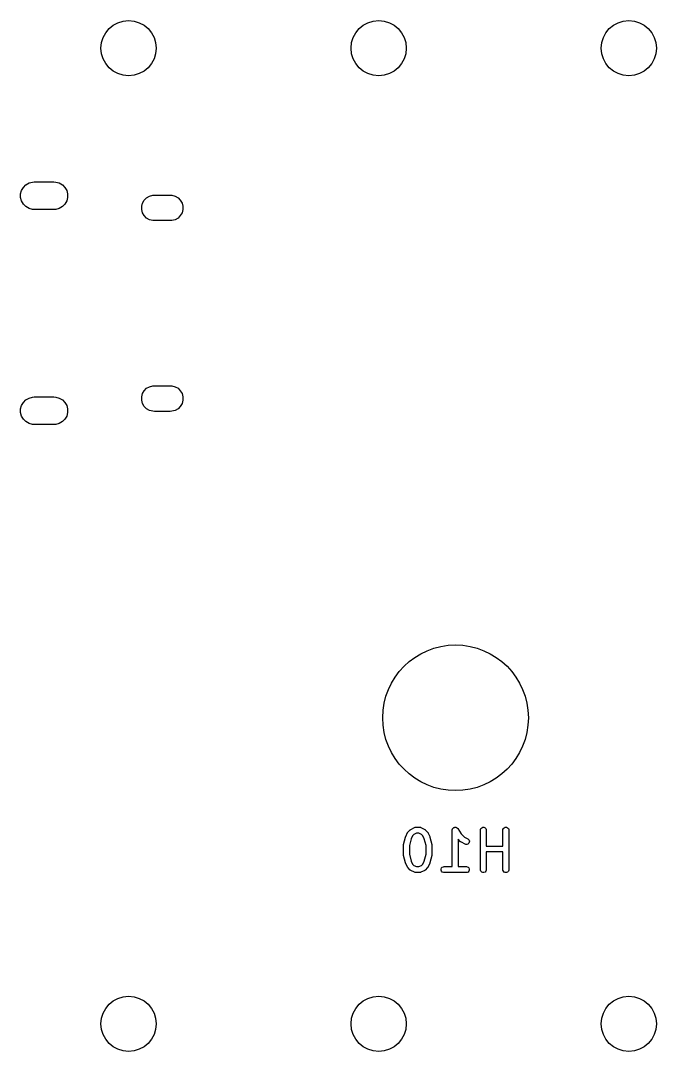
# Model space of a CAD drawing. Extents: x 0.75 to 7.44, y -5.09 to -0.81.
# Drawn here: x 0.746 to 1.382, y -2.971 to -1.941 of the extents above; entities that cross this region are included whole.
import ezdxf

# ---------------------------------------------------------------- set-up
doc = ezdxf.new("R2010")
doc.units = 0
doc.header["$MEASUREMENT"] = 0
doc.layers.add('BLACK', color=7, linetype='CONTINUOUS')

msp = doc.modelspace()

# ---------------------------------------------------------------- linework, layer by layer
at = {"layer": 'BLACK', "linetype": 'CONTINUOUS'}
for p, q in [((0.7464, -2.1141), (0.7473, -2.1107)), ((0.7473, -2.1107), (0.7491, -2.1076)), ((0.7491, -2.1076), (0.7517, -2.105)), ((0.7517, -2.105), (0.7548, -2.1032)), ((0.7548, -2.1032), (0.7582, -2.1023)), ((0.7582, -2.1023), (0.76, -2.1022)), ((0.76, -2.1022), (0.7797, -2.1022)), ((0.7797, -2.1022), (0.7815, -2.1023)), ((0.7815, -2.1023), (0.785, -2.1032)), ((0.785, -2.1032), (0.7881, -2.105)), ((0.7881, -2.105), (0.7907, -2.1076)), ((0.7907, -2.1076), (0.7925, -2.1107)), ((0.7925, -2.1107), (0.7934, -2.1141)), ((0.7464, -2.1177), (0.7464, -2.1141)), ((0.7473, -2.1212), (0.7464, -2.1177)), ((0.7491, -2.1243), (0.7473, -2.1212)), ((0.7925, -2.1212), (0.7907, -2.1243)), ((0.7934, -2.1177), (0.7925, -2.1212)), ((0.7934, -2.1141), (0.7934, -2.1177)), ((0.8683, -2.1233), (0.87, -2.1204)), ((0.87, -2.1204), (0.8723, -2.118)), ((0.8723, -2.118), (0.8752, -2.1163)), ((0.8752, -2.1163), (0.8784, -2.1155)), ((0.8784, -2.1155), (0.8801, -2.1154)), ((0.8801, -2.1154), (0.8959, -2.1154)), ((0.8959, -2.1154), (0.8975, -2.1155)), ((0.8975, -2.1155), (0.9008, -2.1163)), ((0.9008, -2.1163), (0.9037, -2.118)), ((0.9037, -2.118), (0.906, -2.1204)), ((0.906, -2.1204), (0.9077, -2.1233)), ((0.7517, -2.1269), (0.7491, -2.1243)), ((0.7548, -2.1287), (0.7517, -2.1269)), ((0.7582, -2.1296), (0.7548, -2.1287)), ((0.76, -2.1297), (0.7582, -2.1296)), ((0.7797, -2.1297), (0.76, -2.1297)), ((0.7815, -2.1296), (0.7797, -2.1297)), ((0.785, -2.1287), (0.7815, -2.1296)), ((0.7881, -2.1269), (0.785, -2.1287)), ((0.7907, -2.1243), (0.7881, -2.1269)), ((0.8674, -2.1265), (0.8683, -2.1233)), ((0.8674, -2.1298), (0.8674, -2.1265)), ((0.8683, -2.133), (0.8674, -2.1298)), ((0.9077, -2.1233), (0.9086, -2.1265)), ((0.9086, -2.1298), (0.9077, -2.133)), ((0.9086, -2.1265), (0.9086, -2.1298)), ((0.87, -2.1359), (0.8683, -2.133)), ((0.8723, -2.1383), (0.87, -2.1359)), ((0.8752, -2.14), (0.8723, -2.1383)), ((0.8784, -2.1408), (0.8752, -2.14)), ((0.8801, -2.1409), (0.8784, -2.1408)), ((0.8959, -2.1409), (0.8801, -2.1409)), ((0.8975, -2.1408), (0.8959, -2.1409)), ((0.9008, -2.14), (0.8975, -2.1408)), ((0.9037, -2.1383), (0.9008, -2.14)), ((0.906, -2.1359), (0.9037, -2.1383)), ((0.9077, -2.133), (0.906, -2.1359)), ((0.8723, -2.3085), (0.8752, -2.3069)), ((0.8752, -2.3069), (0.8784, -2.306)), ((0.8784, -2.306), (0.8801, -2.3059)), ((0.8801, -2.3059), (0.8959, -2.3059)), ((0.8959, -2.3059), (0.8975, -2.306)), ((0.8975, -2.306), (0.9008, -2.3069)), ((0.9008, -2.3069), (0.9037, -2.3085)), ((0.7517, -2.32), (0.7548, -2.3182)), ((0.7548, -2.3182), (0.7582, -2.3172)), ((0.7582, -2.3172), (0.76, -2.3171)), ((0.76, -2.3171), (0.7797, -2.3171)), ((0.7797, -2.3171), (0.7815, -2.3172)), ((0.7815, -2.3172), (0.785, -2.3182)), ((0.785, -2.3182), (0.7881, -2.32)), ((0.8674, -2.317), (0.8683, -2.3138)), ((0.8674, -2.3204), (0.8674, -2.317)), ((0.8683, -2.3138), (0.87, -2.3109)), ((0.87, -2.3109), (0.8723, -2.3085)), ((0.9037, -2.3085), (0.906, -2.3109)), ((0.906, -2.3109), (0.9077, -2.3138)), ((0.9077, -2.3138), (0.9086, -2.317)), ((0.9086, -2.317), (0.9086, -2.3204)), ((0.7464, -2.3291), (0.7473, -2.3256)), ((0.7473, -2.3256), (0.7491, -2.3225)), ((0.7491, -2.3225), (0.7517, -2.32)), ((0.7881, -2.32), (0.7907, -2.3225)), ((0.7907, -2.3225), (0.7925, -2.3256)), ((0.7925, -2.3256), (0.7934, -2.3291)), ((0.8683, -2.3236), (0.8674, -2.3204)), ((0.87, -2.3265), (0.8683, -2.3236)), ((0.8723, -2.3289), (0.87, -2.3265)), ((0.906, -2.3265), (0.9037, -2.3289)), ((0.9077, -2.3236), (0.906, -2.3265)), ((0.9086, -2.3204), (0.9077, -2.3236)), ((0.7464, -2.3327), (0.7464, -2.3291)), ((0.7473, -2.3362), (0.7464, -2.3327)), ((0.7491, -2.3393), (0.7473, -2.3362)), ((0.7925, -2.3362), (0.7907, -2.3393)), ((0.7934, -2.3327), (0.7925, -2.3362)), ((0.7934, -2.3291), (0.7934, -2.3327)), ((0.8752, -2.3305), (0.8723, -2.3289)), ((0.8784, -2.3314), (0.8752, -2.3305)), ((0.8801, -2.3315), (0.8784, -2.3314)), ((0.8959, -2.3315), (0.8801, -2.3315)), ((0.8975, -2.3314), (0.8959, -2.3315)), ((0.9008, -2.3305), (0.8975, -2.3314)), ((0.9037, -2.3289), (0.9008, -2.3305)), ((0.7517, -2.3418), (0.7491, -2.3393)), ((0.7548, -2.3436), (0.7517, -2.3418)), ((0.7582, -2.3446), (0.7548, -2.3436)), ((0.76, -2.3447), (0.7582, -2.3446)), ((0.7797, -2.3447), (0.76, -2.3447)), ((0.7815, -2.3446), (0.7797, -2.3447)), ((0.785, -2.3436), (0.7815, -2.3446)), ((0.7881, -2.3418), (0.785, -2.3436)), ((0.7907, -2.3393), (0.7881, -2.3418)), ((1.1337, -2.7519), (1.1356, -2.75)), ((1.1356, -2.75), (1.1358, -2.7498)), ((1.1358, -2.7498), (1.1359, -2.7497)), ((1.1359, -2.7497), (1.136, -2.7497)), ((1.136, -2.7497), (1.136, -2.7496)), ((1.136, -2.7496), (1.1361, -2.7496)), ((1.1361, -2.7496), (1.1364, -2.7494)), ((1.1364, -2.7494), (1.1401, -2.7475)), ((1.1401, -2.7475), (1.1407, -2.7473)), ((1.1407, -2.7473), (1.1408, -2.7473)), ((1.1408, -2.7473), (1.1409, -2.7473)), ((1.1409, -2.7473), (1.1414, -2.7472)), ((1.1414, -2.7472), (1.1452, -2.7472)), ((1.1452, -2.7472), (1.1458, -2.7473)), ((1.1458, -2.7473), (1.1459, -2.7473)), ((1.1459, -2.7473), (1.146, -2.7473)), ((1.146, -2.7473), (1.1465, -2.7475)), ((1.1465, -2.7475), (1.1503, -2.7494)), ((1.1503, -2.7494), (1.1505, -2.7496)), ((1.1505, -2.7496), (1.1506, -2.7496)), ((1.1506, -2.7496), (1.1507, -2.7497)), ((1.1507, -2.7497), (1.1507, -2.7497)), ((1.1507, -2.7497), (1.1508, -2.7498)), ((1.1508, -2.7498), (1.151, -2.75)), ((1.151, -2.75), (1.1529, -2.7519)), ((1.1778, -2.7866), (1.1778, -2.7502)), ((1.1778, -2.7502), (1.1778, -2.7502)), ((1.1778, -2.7502), (1.1778, -2.7502)), ((1.1778, -2.7502), (1.1778, -2.7502)), ((1.1779, -2.7496), (1.178, -2.7493)), ((1.1778, -2.7502), (1.1779, -2.7496)), ((1.178, -2.7493), (1.1781, -2.7491)), ((1.1781, -2.7491), (1.1782, -2.7488)), ((1.1782, -2.7488), (1.1783, -2.7486)), ((1.1783, -2.7486), (1.1786, -2.7483)), ((1.1786, -2.7483), (1.1787, -2.7481)), ((1.1787, -2.7481), (1.179, -2.7479)), ((1.179, -2.7479), (1.1792, -2.7477)), ((1.1792, -2.7477), (1.1794, -2.7476)), ((1.1794, -2.7476), (1.1797, -2.7475)), ((1.1797, -2.7475), (1.18, -2.7474)), ((1.18, -2.7474), (1.1802, -2.7473)), ((1.1802, -2.7473), (1.1805, -2.7473)), ((1.1805, -2.7473), (1.1808, -2.7472)), ((1.1808, -2.7472), (1.1811, -2.7473)), ((1.1811, -2.7473), (1.1814, -2.7473)), ((1.1814, -2.7473), (1.1816, -2.7474)), ((1.1816, -2.7474), (1.1819, -2.7475)), ((1.1819, -2.7475), (1.1822, -2.7476)), ((1.1822, -2.7476), (1.1824, -2.7477)), ((1.1824, -2.7477), (1.1826, -2.7479)), ((1.1826, -2.7479), (1.1829, -2.7481)), ((1.1829, -2.7481), (1.1833, -2.7485)), ((1.1833, -2.7485), (1.1833, -2.7486)), ((1.1833, -2.7486), (1.1833, -2.7486)), ((1.1833, -2.7486), (1.1833, -2.7486)), ((1.1833, -2.7486), (1.1868, -2.7539)), ((1.206, -2.7496), (1.2065, -2.7486)), ((1.206, -2.7502), (1.206, -2.7496)), ((1.206, -2.7896), (1.206, -2.7502)), ((1.2065, -2.7486), (1.2073, -2.7477)), ((1.2073, -2.7477), (1.2083, -2.7473)), ((1.2083, -2.7473), (1.2095, -2.7473)), ((1.2095, -2.7473), (1.2106, -2.7477)), ((1.2106, -2.7477), (1.2114, -2.7486)), ((1.2114, -2.7486), (1.2118, -2.7496)), ((1.2118, -2.7496), (1.2119, -2.7502)), ((1.2119, -2.7502), (1.2119, -2.766)), ((1.2285, -2.7496), (1.229, -2.7486)), ((1.2285, -2.7502), (1.2285, -2.7496)), ((1.2285, -2.766), (1.2285, -2.7502)), ((1.229, -2.7486), (1.2298, -2.7477)), ((1.2298, -2.7477), (1.2308, -2.7473)), ((1.2308, -2.7473), (1.232, -2.7473)), ((1.232, -2.7473), (1.2331, -2.7477)), ((1.2331, -2.7477), (1.2339, -2.7486)), ((1.2339, -2.7486), (1.2343, -2.7496)), ((1.2343, -2.7496), (1.2344, -2.7502)), ((1.2344, -2.7502), (1.2344, -2.7896)), ((1.1292, -2.7645), (1.1311, -2.757)), ((1.1311, -2.7569), (1.1312, -2.7567)), ((1.1311, -2.757), (1.1311, -2.7569)), ((1.1311, -2.7569), (1.1311, -2.7569)), ((1.1312, -2.7567), (1.1313, -2.7564)), ((1.1313, -2.7564), (1.1332, -2.7526)), ((1.1313, -2.7564), (1.1313, -2.7564)), ((1.1313, -2.7564), (1.1313, -2.7564)), ((1.1332, -2.7526), (1.1333, -2.7524)), ((1.1333, -2.7524), (1.1334, -2.7523)), ((1.1334, -2.7522), (1.1335, -2.7521)), ((1.1334, -2.7523), (1.1334, -2.7522)), ((1.1335, -2.7521), (1.1337, -2.7519)), ((1.1335, -2.7521), (1.1335, -2.7521)), ((1.1367, -2.7587), (1.135, -2.7656)), ((1.1382, -2.7557), (1.1367, -2.7587)), ((1.1394, -2.7545), (1.1382, -2.7557)), ((1.1421, -2.7531), (1.1394, -2.7545)), ((1.1445, -2.7531), (1.1421, -2.7531)), ((1.1472, -2.7545), (1.1445, -2.7531)), ((1.1484, -2.7557), (1.1472, -2.7545)), ((1.1499, -2.7587), (1.1484, -2.7557)), ((1.1516, -2.7656), (1.1499, -2.7587)), ((1.1529, -2.7519), (1.1531, -2.7521)), ((1.1531, -2.7521), (1.1531, -2.7521)), ((1.1531, -2.7521), (1.1532, -2.7522)), ((1.1532, -2.7522), (1.1533, -2.7523)), ((1.1533, -2.7523), (1.1533, -2.7524)), ((1.1533, -2.7524), (1.1534, -2.7526)), ((1.1534, -2.7526), (1.1553, -2.7564)), ((1.1553, -2.7564), (1.1553, -2.7564)), ((1.1553, -2.7564), (1.1554, -2.7564)), ((1.1554, -2.7564), (1.1554, -2.7567)), ((1.1554, -2.7567), (1.1555, -2.7569)), ((1.1555, -2.7569), (1.1555, -2.7569)), ((1.1555, -2.7569), (1.1555, -2.757)), ((1.1555, -2.757), (1.1574, -2.7645)), ((1.1862, -2.7617), (1.1838, -2.7592)), ((1.1838, -2.7592), (1.1838, -2.7866)), ((1.1868, -2.7539), (1.1901, -2.7571)), ((1.1901, -2.7571), (1.1934, -2.7588)), ((1.1934, -2.7588), (1.1939, -2.7591)), ((1.1939, -2.7591), (1.1946, -2.76)), ((1.1946, -2.76), (1.195, -2.7611)), ((1.195, -2.7611), (1.1949, -2.7622)), ((1.1291, -2.7648), (1.1292, -2.7646)), ((1.1291, -2.765), (1.1291, -2.7648)), ((1.1291, -2.7651), (1.1291, -2.765)), ((1.1291, -2.7652), (1.1291, -2.7651)), ((1.1291, -2.7746), (1.1291, -2.7652)), ((1.1292, -2.7646), (1.1292, -2.7645)), ((1.1292, -2.7646), (1.1292, -2.7646)), ((1.135, -2.7656), (1.135, -2.7742)), ((1.1516, -2.7742), (1.1516, -2.7656)), ((1.1574, -2.7645), (1.1574, -2.7646)), ((1.1574, -2.7646), (1.1575, -2.7646)), ((1.1575, -2.7646), (1.1575, -2.7648)), ((1.1575, -2.7648), (1.1575, -2.765)), ((1.1575, -2.765), (1.1575, -2.7651)), ((1.1575, -2.7651), (1.1575, -2.7652)), ((1.1575, -2.7652), (1.1575, -2.7746)), ((1.1864, -2.7618), (1.1862, -2.7617)), ((1.1865, -2.7619), (1.1864, -2.7618)), ((1.1866, -2.762), (1.1865, -2.7619)), ((1.1867, -2.762), (1.1866, -2.762)), ((1.187, -2.7622), (1.1867, -2.762)), ((1.1867, -2.762), (1.1867, -2.762)), ((1.1907, -2.7641), (1.187, -2.7622)), ((1.1913, -2.7643), (1.1907, -2.7641)), ((1.1924, -2.7644), (1.1913, -2.7643)), ((1.1935, -2.764), (1.1924, -2.7644)), ((1.1944, -2.7632), (1.1935, -2.764)), ((1.1949, -2.7622), (1.1944, -2.7632)), ((1.2119, -2.766), (1.2285, -2.766)), ((1.1291, -2.7747), (1.1291, -2.7746)), ((1.1291, -2.7749), (1.1291, -2.7747)), ((1.1291, -2.7747), (1.1291, -2.7747)), ((1.1292, -2.7751), (1.1291, -2.7749)), ((1.1292, -2.7752), (1.1292, -2.7751)), ((1.1292, -2.7753), (1.1292, -2.7752)), ((1.1311, -2.7828), (1.1292, -2.7753)), ((1.135, -2.7742), (1.1367, -2.781)), ((1.1367, -2.781), (1.1382, -2.7841)), ((1.1484, -2.7841), (1.1499, -2.781)), ((1.1499, -2.781), (1.1516, -2.7742)), ((1.1574, -2.7753), (1.1555, -2.7828)), ((1.1575, -2.7751), (1.1574, -2.7752)), ((1.1574, -2.7752), (1.1574, -2.7753)), ((1.1575, -2.7746), (1.1575, -2.7747)), ((1.1575, -2.7747), (1.1575, -2.7747)), ((1.1575, -2.7747), (1.1575, -2.7749)), ((1.1575, -2.7749), (1.1575, -2.7751)), ((1.2285, -2.7719), (1.2119, -2.7719)), ((1.2119, -2.7719), (1.2119, -2.7896)), ((1.2285, -2.7896), (1.2285, -2.7719)), ((1.1312, -2.7831), (1.1311, -2.7828)), ((1.1311, -2.7828), (1.1311, -2.7828)), ((1.1311, -2.7828), (1.1311, -2.7828)), ((1.1313, -2.7833), (1.1312, -2.7831)), ((1.1313, -2.7834), (1.1313, -2.7833)), ((1.1313, -2.7833), (1.1313, -2.7833)), ((1.1332, -2.7871), (1.1313, -2.7834)), ((1.1333, -2.7874), (1.1332, -2.7871)), ((1.1334, -2.7875), (1.1333, -2.7874)), ((1.1335, -2.7876), (1.1334, -2.7875)), ((1.1334, -2.7875), (1.1334, -2.7875)), ((1.1335, -2.7877), (1.1335, -2.7876)), ((1.1337, -2.7879), (1.1335, -2.7877)), ((1.1356, -2.7898), (1.1337, -2.7879)), ((1.1358, -2.79), (1.1356, -2.7898)), ((1.1359, -2.79), (1.1358, -2.79)), ((1.136, -2.7901), (1.1359, -2.79)), ((1.1361, -2.7902), (1.136, -2.7901)), ((1.136, -2.7901), (1.136, -2.7901)), ((1.1364, -2.7903), (1.1361, -2.7902)), ((1.1401, -2.7922), (1.1364, -2.7903)), ((1.1382, -2.7841), (1.1394, -2.7853)), ((1.1394, -2.7853), (1.1421, -2.7866)), ((1.1421, -2.7866), (1.1445, -2.7866)), ((1.1445, -2.7866), (1.1472, -2.7853)), ((1.1503, -2.7903), (1.1465, -2.7922)), ((1.1472, -2.7853), (1.1484, -2.7841)), ((1.1505, -2.7902), (1.1503, -2.7903)), ((1.1506, -2.7901), (1.1505, -2.7902)), ((1.1507, -2.7901), (1.1506, -2.7901)), ((1.1508, -2.79), (1.1507, -2.79)), ((1.1507, -2.79), (1.1507, -2.7901)), ((1.151, -2.7898), (1.1508, -2.79)), ((1.1529, -2.7879), (1.151, -2.7898)), ((1.1531, -2.7877), (1.1529, -2.7879)), ((1.1532, -2.7875), (1.1531, -2.7876)), ((1.1531, -2.7876), (1.1531, -2.7877)), ((1.1533, -2.7875), (1.1532, -2.7875)), ((1.1534, -2.7871), (1.1533, -2.7874)), ((1.1533, -2.7874), (1.1533, -2.7875)), ((1.1553, -2.7834), (1.1534, -2.7871)), ((1.1554, -2.7833), (1.1553, -2.7833)), ((1.1553, -2.7833), (1.1553, -2.7834)), ((1.1555, -2.7828), (1.1554, -2.7831)), ((1.1554, -2.7831), (1.1554, -2.7833)), ((1.1555, -2.7828), (1.1555, -2.7828)), ((1.1555, -2.7828), (1.1555, -2.7828)), ((1.1667, -2.789), (1.1671, -2.7879)), ((1.1667, -2.7901), (1.1667, -2.789)), ((1.1671, -2.7912), (1.1667, -2.7901)), ((1.1671, -2.7879), (1.1679, -2.7871)), ((1.1679, -2.792), (1.1671, -2.7912)), ((1.1679, -2.7871), (1.169, -2.7867)), ((1.169, -2.7925), (1.1679, -2.792)), ((1.169, -2.7867), (1.1696, -2.7866)), ((1.1696, -2.7866), (1.1778, -2.7866)), ((1.1838, -2.7866), (1.1921, -2.7866)), ((1.1921, -2.7866), (1.1926, -2.7867)), ((1.1926, -2.7867), (1.1937, -2.7871)), ((1.1937, -2.792), (1.1926, -2.7925)), ((1.1937, -2.7871), (1.1945, -2.7879)), ((1.1945, -2.7912), (1.1937, -2.792)), ((1.1945, -2.7879), (1.1949, -2.789)), ((1.1949, -2.7901), (1.1945, -2.7912)), ((1.1949, -2.789), (1.1949, -2.7901)), ((1.206, -2.7901), (1.206, -2.7896)), ((1.2065, -2.7912), (1.206, -2.7901)), ((1.2073, -2.792), (1.2065, -2.7912)), ((1.2083, -2.7925), (1.2073, -2.792)), ((1.2106, -2.792), (1.2095, -2.7925)), ((1.2114, -2.7912), (1.2106, -2.792)), ((1.2118, -2.7901), (1.2114, -2.7912)), ((1.2119, -2.7896), (1.2118, -2.7901)), ((1.2285, -2.7901), (1.2285, -2.7896)), ((1.229, -2.7912), (1.2285, -2.7901)), ((1.2298, -2.792), (1.229, -2.7912)), ((1.2308, -2.7925), (1.2298, -2.792)), ((1.2331, -2.792), (1.232, -2.7925)), ((1.2339, -2.7912), (1.2331, -2.792)), ((1.2343, -2.7901), (1.2339, -2.7912)), ((1.2344, -2.7896), (1.2343, -2.7901)), ((1.1407, -2.7924), (1.1401, -2.7922)), ((1.1408, -2.7924), (1.1407, -2.7924)), ((1.1409, -2.7925), (1.1408, -2.7924)), ((1.1414, -2.7925), (1.1409, -2.7925)), ((1.1452, -2.7925), (1.1414, -2.7925)), ((1.1458, -2.7925), (1.1452, -2.7925)), ((1.1459, -2.7924), (1.1458, -2.7925)), ((1.146, -2.7924), (1.1459, -2.7924)), ((1.1465, -2.7922), (1.146, -2.7924)), ((1.1696, -2.7925), (1.169, -2.7925)), ((1.1921, -2.7925), (1.1696, -2.7925)), ((1.1926, -2.7925), (1.1921, -2.7925)), ((1.2095, -2.7925), (1.2083, -2.7925)), ((1.232, -2.7925), (1.2308, -2.7925))]:
    msp.add_line(p, q, dxfattribs=at)
at = {"layer": 'BLACK'}
for centre, radius in [((0.8543, -1.9685), 0.0276), ((1.1043, -1.9685), 0.0276), ((1.3543, -1.9685), 0.0276), ((1.1811, -2.6378), 0.0728), ((0.8543, -2.9437), 0.0276), ((1.1043, -2.9437), 0.0276), ((1.3543, -2.9437), 0.0276)]:
    msp.add_circle(centre, radius, dxfattribs=at)

doc.saveas('drawing.dxf')
